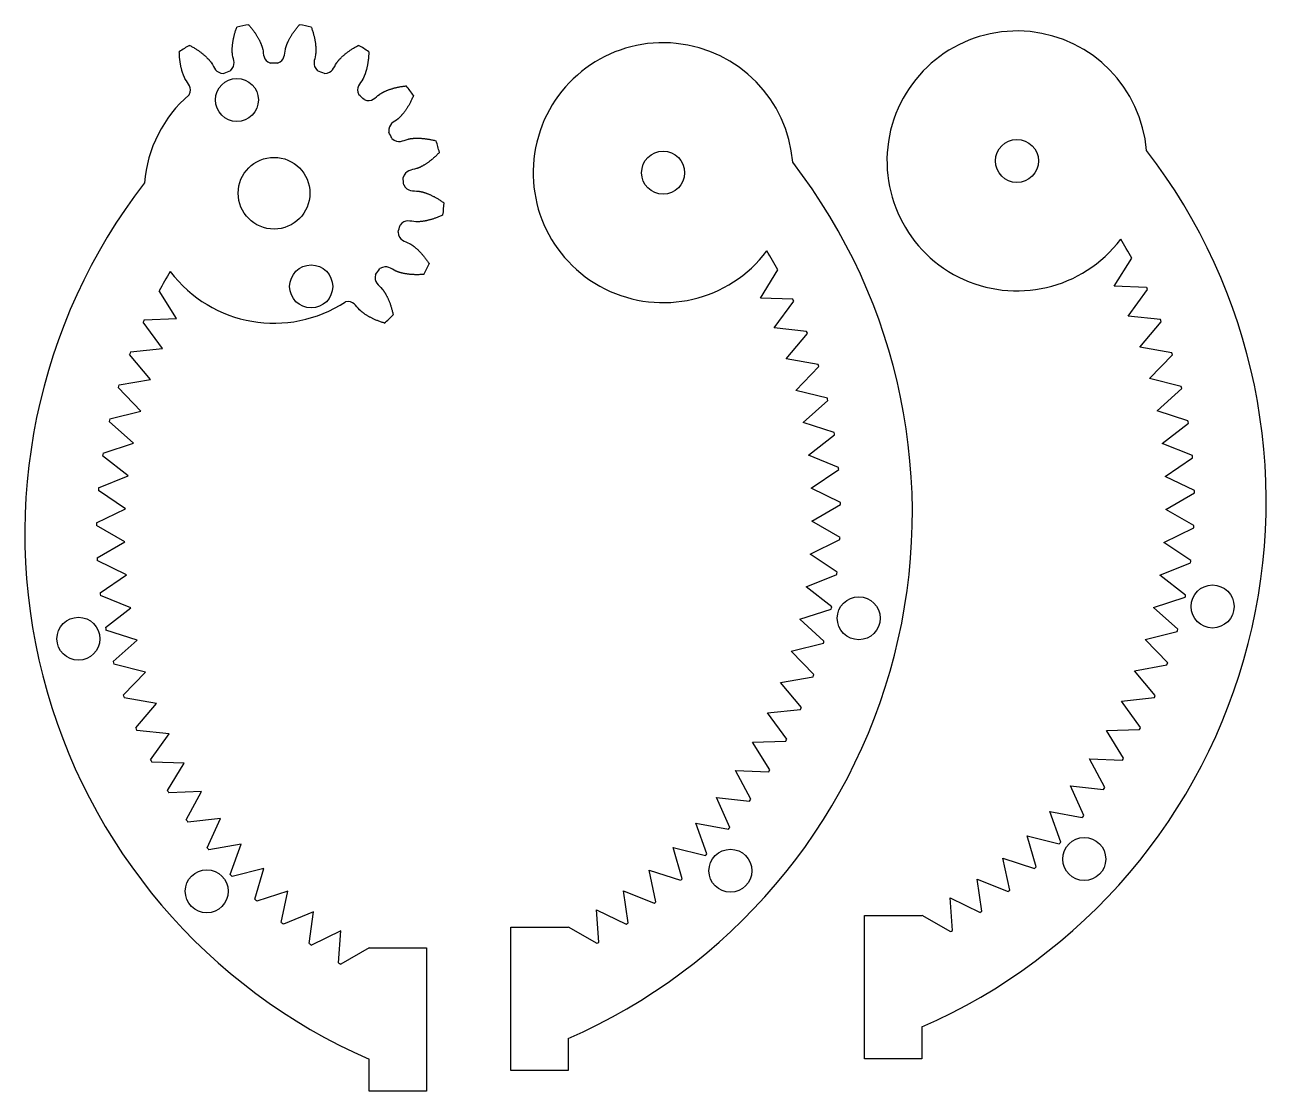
# Model space of a CAD drawing. Header units: millimetres. Extents: x -43 to 200, y -69 to 92.
# Drawn here: x -43.5 to 43.1, y 18.1 to 92.5 of the extents above; entities that cross this region are included whole.
import ezdxf

# ---------------------------------------------------------------- set-up
doc = ezdxf.new("R2010")
doc.units = ezdxf.units.MM

msp = doc.modelspace()

# ---------------------------------------------------------------- linework, layer by layer
at = {"color": 7, "linetype": 'Continuous', "lineweight": 25}
for p, q in [((32.492, 74.246), (33.716, 76.205)), ((7.824, 73.427), (9.048, 75.386)), ((-32.89, 71.993), (-34.097, 73.924)), ((34.758, 74.167), (32.492, 74.246)), ((33.466, 72.158), (34.824, 74.027)), ((10.09, 73.348), (7.824, 73.427)), ((8.798, 71.34), (10.155, 73.208)), ((-35.123, 71.915), (-32.89, 71.993)), ((35.721, 71.922), (33.466, 72.158)), ((-33.863, 69.903), (-35.202, 71.746)), ((11.053, 71.103), (8.798, 71.34)), ((34.292, 70.008), (35.776, 71.777)), ((9.623, 69.189), (11.108, 70.958)), ((-34.689, 67.751), (-36.153, 69.495)), ((-36.085, 69.67), (-33.863, 69.903)), ((36.524, 69.614), (34.292, 70.008)), ((34.965, 67.805), (36.57, 69.467)), ((11.856, 68.796), (9.623, 69.189)), ((10.297, 66.987), (11.901, 68.648)), ((-36.889, 67.363), (-34.689, 67.751)), ((37.165, 67.257), (34.965, 67.805)), ((-35.362, 65.546), (-36.944, 67.184)), ((12.497, 66.438), (10.297, 66.987)), ((35.483, 65.561), (37.2, 67.107)), ((10.815, 64.742), (12.532, 66.288)), ((-37.53, 65.005), (-35.362, 65.546)), ((37.639, 64.861), (35.483, 65.561)), ((-35.879, 63.299), (-37.572, 64.823)), ((12.971, 64.042), (10.815, 64.742)), ((35.844, 63.286), (37.664, 64.708)), ((-38.004, 62.609), (-35.879, 63.299)), ((11.176, 62.467), (12.996, 63.889)), ((37.946, 62.437), (35.844, 63.286)), ((-36.239, 61.022), (-38.034, 62.424)), ((13.278, 61.618), (11.176, 62.467)), ((11.377, 60.173), (13.291, 61.464)), ((36.045, 60.992), (37.959, 62.283)), ((-38.31, 60.185), (-36.239, 61.022)), ((38.082, 59.998), (36.045, 60.992)), ((-36.439, 58.725), (-38.327, 59.999)), ((13.414, 59.179), (11.377, 60.173)), ((36.085, 58.689), (38.085, 59.843)), ((11.417, 57.87), (13.417, 59.024)), ((-38.447, 57.746), (-36.439, 58.725)), ((38.048, 57.555), (36.085, 58.689)), ((-36.478, 56.42), (-38.45, 57.559)), ((13.38, 56.736), (11.417, 57.87)), ((35.964, 56.388), (38.04, 57.401)), ((-38.413, 55.303), (-36.478, 56.42)), ((11.296, 55.569), (13.372, 56.582)), ((37.844, 55.121), (35.964, 56.388)), ((13.176, 54.302), (11.296, 55.569)), ((-36.357, 54.118), (-38.403, 55.116)), ((35.684, 54.102), (37.825, 54.967)), ((-38.209, 52.869), (-36.357, 54.118)), ((11.016, 53.283), (13.157, 54.148)), ((37.47, 52.706), (35.684, 54.102)), ((12.802, 51.887), (11.016, 53.283)), ((-36.075, 51.83), (-38.186, 52.683)), ((35.244, 51.841), (37.441, 52.555)), ((-37.835, 50.455), (-36.075, 51.83)), ((10.576, 51.022), (12.773, 51.736)), ((36.929, 50.324), (35.244, 51.841)), ((-35.634, 49.567), (-37.799, 50.271)), ((12.261, 49.505), (10.576, 51.022)), ((-37.294, 48.072), (-35.634, 49.567)), ((9.98, 48.797), (12.221, 49.356)), ((34.648, 49.616), (36.889, 50.175)), ((36.223, 47.985), (34.648, 49.616)), ((11.555, 47.166), (9.98, 48.797)), ((-35.036, 47.341), (-37.246, 47.892)), ((33.899, 47.438), (36.173, 47.839)), ((-36.588, 45.734), (-35.036, 47.341)), ((9.231, 46.619), (11.505, 47.02)), ((35.356, 45.702), (33.899, 47.438)), ((10.688, 44.883), (9.231, 46.619)), ((-34.285, 45.161), (-36.527, 45.557)), ((-35.721, 43.45), (-34.285, 45.161)), ((32.999, 45.318), (35.296, 45.559)), ((34.331, 43.484), (32.999, 45.318)), ((8.331, 44.499), (10.628, 44.74)), ((9.663, 42.665), (8.331, 44.499)), ((-33.383, 43.039), (-35.648, 43.277)), ((31.953, 43.266), (34.261, 43.346)), ((-34.696, 41.232), (-33.383, 43.039)), ((7.285, 42.447), (9.593, 42.527)), ((8.486, 40.524), (7.285, 42.447)), ((33.154, 41.343), (31.953, 43.266)), ((-32.335, 40.986), (-34.611, 41.065)), ((-33.519, 39.091), (-32.335, 40.986)), ((31.831, 39.289), (30.767, 41.291)), ((30.767, 41.291), (33.075, 41.211)), ((7.163, 38.471), (6.099, 40.472)), ((6.099, 40.472), (8.407, 40.392)), ((-31.147, 39.01), (-33.423, 38.931)), ((-32.196, 37.038), (-31.147, 39.01)), ((30.368, 37.333), (29.446, 39.404)), ((29.446, 39.404), (31.743, 39.163)), ((5.7, 36.514), (4.778, 38.585)), ((4.778, 38.585), (7.075, 38.344)), ((28.772, 35.484), (27.996, 37.614)), ((27.996, 37.614), (30.271, 37.213)), ((-29.824, 37.122), (-32.089, 36.884)), ((-30.733, 35.081), (-29.824, 37.122)), ((4.104, 34.665), (3.328, 36.795)), ((3.328, 36.795), (5.603, 36.394)), ((27.05, 33.75), (26.425, 35.93)), ((26.425, 35.93), (28.667, 35.371)), ((-28.372, 35.331), (-30.615, 34.936)), ((-29.136, 33.232), (-28.372, 35.331)), ((2.382, 32.931), (1.757, 35.111)), ((1.757, 35.111), (3.998, 34.552)), ((25.212, 32.141), (24.741, 34.359)), ((24.741, 34.359), (26.938, 33.645)), ((-26.799, 33.646), (-29.009, 33.095)), ((-27.415, 31.498), (-26.799, 33.646)), ((0.544, 31.322), (0.073, 33.54)), ((0.073, 33.54), (2.269, 32.826)), ((23.267, 30.664), (22.951, 32.909)), ((22.951, 32.909), (25.092, 32.044)), ((-25.113, 32.074), (-27.278, 31.371)), ((-25.577, 29.889), (-25.113, 32.074)), ((-1.402, 29.845), (-1.717, 32.09)), ((-1.717, 32.09), (0.424, 31.225)), ((21.222, 29.326), (21.064, 31.588)), ((21.064, 31.588), (23.14, 30.575)), ((-23.32, 30.624), (-25.432, 29.771)), ((-23.631, 28.412), (-23.32, 30.624)), ((-3.446, 28.507), (-3.604, 30.769)), ((-3.604, 30.769), (-1.528, 29.756)), ((15.09, 20.368), (15.09, 30.368)), ((15.09, 30.368), (19.09, 30.368)), ((19.09, 30.401), (21.09, 29.246)), ((19.09, 30.368), (19.09, 30.401)), ((-9.578, 19.549), (-9.578, 29.549)), ((-9.578, 29.549), (-5.578, 29.549)), ((-5.578, 29.582), (-3.578, 28.428)), ((-5.578, 29.549), (-5.578, 29.582)), ((-21.431, 29.303), (-23.478, 28.305)), ((-21.587, 27.074), (-21.431, 29.303)), ((-19.455, 28.116), (-21.427, 26.978)), ((-19.455, 28.116), (-15.455, 28.116)), ((-15.455, 28.116), (-15.455, 18.116)), ((19.09, 22.602), (19.09, 20.368)), ((-5.578, 21.783), (-5.578, 19.549)), ((-19.455, 18.116), (-19.455, 20.351)), ((19.09, 20.368), (15.09, 20.368)), ((-5.578, 19.549), (-9.578, 19.549)), ((-15.455, 18.116), (-19.455, 18.116))]:
    msp.add_line(p, q, dxfattribs=at)
for centre, radius in [((-28.669, 87.24), 1.5), ((25.715, 82.987), 1.5), ((-26.08, 80.736), 2.5), ((1.047, 82.168), 1.5), ((-23.491, 74.232), 1.5), ((39.353, 51.916), 1.5), ((14.685, 51.097), 1.5), ((-39.718, 49.666), 1.5), ((30.406, 34.307), 1.5), ((5.738, 33.488), 1.5), ((-30.771, 32.056), 1.5)]:
    msp.add_circle(centre, radius, dxfattribs=at)
for centre, radius, start, end in [((-26.08, 80.736), 11.875, 98.56304, 102.61343), ((-26.08, 80.736), 11.875, 77.38657, 81.43696), ((25.715, 82.987), 9.062, 4.59018, 322.94613), ((-26.08, 80.736), 11.875, 119.73951, 123.78991), ((-26.08, 80.736), 11.875, 56.21009, 60.26049), ((1.047, 82.168), 9.062, 4.59018, 322.94613), ((-26.08, 80.736), 9.063, 109.58231, 112.77063), ((-26.08, 80.736), 9.063, 88.40584, 91.59416), ((-26.08, 80.736), 9.063, 67.22937, 70.41769), ((-26.08, 80.736), 9.063, 130.75878, 175.41971), ((-26.08, 80.736), 9.062, 46.05289, 49.24122), ((-26.08, 80.736), 11.875, 35.03362, 39.08402), ((-26.08, 80.736), 9.063, 24.87642, 28.06475), ((-26.08, 80.736), 11.875, 13.85715, 17.90755), ((3.09, 59.263), 40, 293.57818, 37.67776), ((-21.578, 58.444), 40, 293.57818, 37.67776), ((-3.455, 57.011), 40, 142.32253, 246.42182), ((-26.08, 80.736), 9.063, 3.69995, 6.88828), ((-26.08, 80.736), 11.875, 352.68068, 356.73108), ((-26.08, 80.736), 9.063, 342.52348, 345.71181), ((3.09, 59.263), 35, 28.95008, 31.45267), ((-21.578, 58.444), 35, 28.95008, 31.45267), ((-26.08, 80.736), 9.063, 321.34701, 324.53534), ((-26.08, 80.736), 11.875, 331.50421, 335.55461), ((-3.455, 57.011), 35, 148.54585, 151.10336), ((-26.08, 80.736), 9.062, 217.05882, 303.35887), ((3.09, 59.263), 35, 24.95008, 25.20289), ((-21.578, 58.444), 35, 24.95008, 25.20289), ((-3.455, 57.011), 35, 154.79711, 155.10336), ((-26.08, 80.736), 11.875, 310.32774, 314.37814), ((3.09, 59.263), 35, 20.95008, 21.20289), ((-21.578, 58.444), 35, 20.95008, 21.20289), ((-3.455, 57.011), 35, 158.79711, 159.10336), ((3.09, 59.263), 35, 16.95008, 17.20289), ((-21.578, 58.444), 35, 16.95008, 17.20289), ((-3.455, 57.011), 35, 162.79711, 163.10336), ((3.09, 59.263), 35, 12.95008, 13.20289), ((-21.578, 58.444), 35, 12.95008, 13.20289), ((-3.455, 57.011), 35, 166.79711, 167.10336), ((3.09, 59.263), 35, 8.95008, 9.20289), ((-21.578, 58.444), 35, 8.95008, 9.20289), ((-3.455, 57.011), 35, 170.79711, 171.10336), ((3.09, 59.263), 35, 4.95008, 5.20289), ((-21.578, 58.444), 35, 4.95008, 5.20289), ((-3.455, 57.011), 35, 174.79711, 175.10336), ((3.09, 59.263), 35, 0.95008, 1.20289), ((-21.578, 58.444), 35, 0.95008, 1.20289), ((-3.455, 57.011), 35, 178.79711, 179.10336), ((3.09, 59.263), 35, 356.95008, 357.20289), ((-21.578, 58.444), 35, 356.95008, 357.20289), ((-3.455, 57.011), 35, 182.79711, 183.10336), ((3.09, 59.263), 35, 352.95008, 353.20289), ((-21.578, 58.444), 35, 352.95008, 353.20289), ((-3.455, 57.011), 35, 186.79711, 187.10336), ((3.09, 59.263), 35, 348.95008, 349.20289), ((-21.578, 58.444), 35, 348.95008, 349.20289), ((-3.455, 57.011), 35, 190.79711, 191.10336), ((3.09, 59.263), 35, 344.95008, 345.20289), ((-21.578, 58.444), 35, 344.95008, 345.20289), ((-3.455, 57.011), 35, 194.79711, 195.10336), ((3.09, 59.263), 35, 340.95008, 341.20289), ((-21.578, 58.444), 35, 340.95008, 341.20289), ((-3.455, 57.011), 35, 198.79711, 199.10336), ((3.09, 59.263), 35, 336.95008, 337.20289), ((-21.578, 58.444), 35, 336.95008, 337.20289), ((-3.455, 57.011), 35, 202.79711, 203.10336), ((3.09, 59.263), 35, 332.95008, 333.20289), ((-21.578, 58.444), 35, 332.95008, 333.20289), ((-3.455, 57.011), 35, 206.79711, 207.10336), ((3.09, 59.263), 35, 328.95008, 329.20289), ((-21.578, 58.444), 35, 328.95008, 329.20289), ((-3.455, 57.011), 35, 210.79711, 211.10336), ((3.09, 59.263), 35, 324.95008, 325.20289), ((-21.578, 58.444), 35, 324.95008, 325.20289), ((3.09, 59.263), 35, 320.95008, 321.20289), ((-3.455, 57.011), 35, 214.79711, 215.10336), ((-21.578, 58.444), 35, 320.95008, 321.20289), ((3.09, 59.263), 35, 316.95008, 317.20289), ((-3.455, 57.011), 35, 218.79711, 219.10336), ((-21.578, 58.444), 35, 316.95008, 317.20289), ((-3.455, 57.011), 35, 222.79711, 223.10336), ((-21.578, 58.444), 35, 312.95008, 313.20289), ((3.09, 59.263), 35, 312.95008, 313.20289), ((3.09, 59.263), 35, 308.95008, 309.20289), ((-3.455, 57.011), 35, 226.79711, 227.10336), ((-21.578, 58.444), 35, 308.95008, 309.20289), ((3.09, 59.263), 35, 304.95008, 305.20289), ((-3.455, 57.011), 35, 230.79711, 231.10336), ((-21.578, 58.444), 35, 304.95008, 305.20289), ((3.09, 59.263), 35, 300.95008, 301.20289), ((-3.455, 57.011), 35, 234.79711, 235.10336), ((-21.578, 58.444), 35, 300.95008, 301.20289), ((-3.455, 57.011), 35, 238.79711, 239.10336)]:
    msp.add_arc(centre, radius, start, end, dxfattribs=at)
for points, knots in [([(-29.117, 89.274), (-28.7, 89.674), (-28.921, 90.031), (-28.977, 90.425), (-28.981, 90.458), (-28.985, 90.496), (-28.989, 90.538), (-28.992, 90.584), (-28.994, 90.634), (-28.995, 90.687), (-28.995, 90.745), (-28.994, 90.807), (-28.991, 90.873), (-28.987, 90.943), (-28.981, 91.017), (-28.974, 91.094), (-28.964, 91.175), (-28.952, 91.26), (-28.938, 91.349), (-28.921, 91.442), (-28.902, 91.537), (-28.88, 91.637), (-28.855, 91.74), (-28.827, 91.846), (-28.796, 91.955), (-28.761, 92.068), (-28.723, 92.184), (-28.693, 92.269), (-28.676, 92.317), (-28.673, 92.324)], [0, 0, 0, 0, 0.1938829, 0.199024, 0.2048505, 0.2113625, 0.21856, 0.2264429, 0.2350113, 0.2442652, 0.2542046, 0.2648295, 0.2761398, 0.2881356, 0.3008168, 0.3141836, 0.3282358, 0.3429735, 0.3583966, 0.3745052, 0.3912993, 0.4087789, 0.426944, 0.4457945, 0.4653305, 0.485552, 0.5064589, 0.5280514, 0.5323469, 0.5323469, 0.5323469, 0.5323469]), ([(-27.848, 92.479), (-27.842, 92.472), (-27.809, 92.435), (-27.75, 92.366), (-27.673, 92.271), (-27.6, 92.179), (-27.531, 92.088), (-27.467, 91.999), (-27.406, 91.912), (-27.35, 91.828), (-27.297, 91.745), (-27.248, 91.665), (-27.203, 91.587), (-27.161, 91.512), (-27.123, 91.44), (-27.088, 91.371), (-27.056, 91.304), (-27.027, 91.24), (-27, 91.18), (-26.977, 91.123), (-26.956, 91.069), (-26.938, 91.018), (-26.922, 90.971), (-26.908, 90.927), (-26.896, 90.887), (-26.886, 90.85), (-26.878, 90.817), (-26.787, 90.43), (-26.864, 90.017), (-26.332, 89.795)], [0.4676531, 0.4676531, 0.4676531, 0.4676531, 0.4719486, 0.4935411, 0.514448, 0.5346695, 0.5542055, 0.573056, 0.5912211, 0.6087007, 0.6254948, 0.6416034, 0.6570265, 0.6717642, 0.6858164, 0.6991832, 0.7118644, 0.7238602, 0.7351705, 0.7457954, 0.7557348, 0.7649887, 0.7735571, 0.78144, 0.7886375, 0.7951495, 0.800976, 0.8061171, 1, 1, 1, 1]), ([(-25.828, 89.795), (-25.295, 90.017), (-25.372, 90.43), (-25.282, 90.817), (-25.273, 90.85), (-25.263, 90.887), (-25.251, 90.927), (-25.238, 90.971), (-25.221, 91.018), (-25.203, 91.069), (-25.182, 91.123), (-25.159, 91.18), (-25.133, 91.24), (-25.104, 91.304), (-25.072, 91.371), (-25.037, 91.44), (-24.998, 91.512), (-24.956, 91.587), (-24.911, 91.665), (-24.862, 91.745), (-24.81, 91.828), (-24.753, 91.912), (-24.693, 91.999), (-24.628, 92.088), (-24.56, 92.179), (-24.487, 92.271), (-24.409, 92.366), (-24.35, 92.435), (-24.317, 92.472), (-24.311, 92.479)], [0, 0, 0, 0, 0.1938829, 0.199024, 0.2048505, 0.2113625, 0.21856, 0.2264429, 0.2350113, 0.2442652, 0.2542046, 0.2648295, 0.2761398, 0.2881356, 0.3008168, 0.3141836, 0.3282358, 0.3429735, 0.3583966, 0.3745052, 0.3912993, 0.4087789, 0.426944, 0.4457945, 0.4653305, 0.485552, 0.5064589, 0.5280514, 0.5323469, 0.5323469, 0.5323469, 0.5323469]), ([(-23.486, 92.324), (-23.484, 92.317), (-23.466, 92.269), (-23.436, 92.184), (-23.398, 92.068), (-23.363, 91.955), (-23.332, 91.846), (-23.304, 91.74), (-23.279, 91.637), (-23.257, 91.537), (-23.238, 91.442), (-23.221, 91.349), (-23.207, 91.26), (-23.195, 91.175), (-23.186, 91.094), (-23.178, 91.017), (-23.172, 90.943), (-23.168, 90.873), (-23.166, 90.807), (-23.164, 90.745), (-23.165, 90.687), (-23.166, 90.634), (-23.168, 90.584), (-23.171, 90.538), (-23.174, 90.496), (-23.178, 90.458), (-23.182, 90.425), (-23.238, 90.031), (-23.459, 89.674), (-23.042, 89.274)], [0.4676531, 0.4676531, 0.4676531, 0.4676531, 0.4719486, 0.4935411, 0.514448, 0.5346695, 0.5542055, 0.573056, 0.5912211, 0.6087007, 0.6254948, 0.6416034, 0.6570265, 0.6717642, 0.6858164, 0.6991832, 0.7118644, 0.7238602, 0.7351705, 0.7457954, 0.7557348, 0.7649887, 0.7735571, 0.78144, 0.7886375, 0.7951495, 0.800976, 0.8061171, 1, 1, 1, 1]), ([(-31.97, 91.047), (-31.963, 91.043), (-31.918, 91.02), (-31.838, 90.977), (-31.732, 90.917), (-31.631, 90.857), (-31.534, 90.797), (-31.442, 90.738), (-31.354, 90.679), (-31.271, 90.62), (-31.192, 90.562), (-31.117, 90.505), (-31.047, 90.449), (-30.981, 90.394), (-30.919, 90.34), (-30.861, 90.288), (-30.807, 90.238), (-30.757, 90.189), (-30.711, 90.142), (-30.668, 90.097), (-30.63, 90.054), (-30.594, 90.014), (-30.562, 89.975), (-30.533, 89.939), (-30.508, 89.906), (-30.485, 89.876), (-30.465, 89.848), (-30.241, 89.519), (-30.164, 89.107), (-29.587, 89.092)], [0.4676531, 0.4676531, 0.4676531, 0.4676531, 0.4719486, 0.4935411, 0.514448, 0.5346695, 0.5542055, 0.573056, 0.5912211, 0.6087007, 0.6254948, 0.6416034, 0.6570265, 0.6717642, 0.6858164, 0.6991832, 0.7118644, 0.7238602, 0.7351705, 0.7457954, 0.7557348, 0.7649887, 0.7735571, 0.78144, 0.7886375, 0.7951495, 0.800976, 0.8061171, 1, 1, 1, 1]), ([(-22.572, 89.092), (-21.995, 89.107), (-21.918, 89.519), (-21.694, 89.848), (-21.674, 89.876), (-21.652, 89.906), (-21.626, 89.939), (-21.597, 89.975), (-21.565, 90.014), (-21.53, 90.054), (-21.491, 90.097), (-21.448, 90.142), (-21.402, 90.189), (-21.352, 90.238), (-21.298, 90.288), (-21.24, 90.34), (-21.178, 90.394), (-21.112, 90.449), (-21.042, 90.505), (-20.968, 90.562), (-20.889, 90.62), (-20.805, 90.679), (-20.718, 90.738), (-20.625, 90.797), (-20.529, 90.857), (-20.427, 90.917), (-20.321, 90.977), (-20.241, 91.02), (-20.196, 91.043), (-20.189, 91.047)], [0, 0, 0, 0, 0.1938829, 0.199024, 0.2048505, 0.2113625, 0.21856, 0.2264429, 0.2350113, 0.2442652, 0.2542046, 0.2648295, 0.2761398, 0.2881356, 0.3008168, 0.3141836, 0.3282358, 0.3429735, 0.3583966, 0.3745052, 0.3912993, 0.4087789, 0.426944, 0.4457945, 0.4653305, 0.485552, 0.5064589, 0.5280514, 0.5323469, 0.5323469, 0.5323469, 0.5323469]), ([(-31.996, 87.601), (-31.752, 88.124), (-32.087, 88.376), (-32.282, 88.724), (-32.298, 88.754), (-32.315, 88.787), (-32.333, 88.825), (-32.352, 88.867), (-32.372, 88.913), (-32.393, 88.962), (-32.414, 89.016), (-32.435, 89.075), (-32.457, 89.137), (-32.478, 89.203), (-32.499, 89.274), (-32.52, 89.349), (-32.54, 89.428), (-32.56, 89.512), (-32.579, 89.6), (-32.597, 89.692), (-32.613, 89.788), (-32.629, 89.889), (-32.643, 89.994), (-32.655, 90.103), (-32.665, 90.217), (-32.674, 90.334), (-32.68, 90.456), (-32.683, 90.547), (-32.684, 90.597), (-32.684, 90.605)], [0, 0, 0, 0, 0.1938829, 0.199024, 0.2048505, 0.2113625, 0.21856, 0.2264429, 0.2350113, 0.2442652, 0.2542046, 0.2648295, 0.2761398, 0.2881356, 0.3008168, 0.3141836, 0.3282358, 0.3429735, 0.3583966, 0.3745052, 0.3912993, 0.4087789, 0.426944, 0.4457945, 0.4653305, 0.485552, 0.5064589, 0.5280514, 0.5323469, 0.5323469, 0.5323469, 0.5323469]), ([(-19.475, 90.605), (-19.476, 90.597), (-19.477, 90.547), (-19.479, 90.456), (-19.486, 90.334), (-19.494, 90.217), (-19.504, 90.103), (-19.517, 89.994), (-19.53, 89.889), (-19.546, 89.788), (-19.563, 89.692), (-19.58, 89.6), (-19.599, 89.512), (-19.619, 89.428), (-19.639, 89.349), (-19.66, 89.274), (-19.681, 89.203), (-19.703, 89.137), (-19.724, 89.075), (-19.746, 89.016), (-19.767, 88.962), (-19.787, 88.913), (-19.807, 88.867), (-19.826, 88.825), (-19.845, 88.787), (-19.862, 88.754), (-19.878, 88.724), (-20.072, 88.376), (-20.407, 88.124), (-20.163, 87.601)], [0.4676531, 0.4676531, 0.4676531, 0.4676531, 0.4719486, 0.4935411, 0.514448, 0.5346695, 0.5542055, 0.573056, 0.5912211, 0.6087007, 0.6254948, 0.6416034, 0.6570265, 0.6717642, 0.6858164, 0.6991832, 0.7118644, 0.7238602, 0.7351705, 0.7457954, 0.7557348, 0.7649887, 0.7735571, 0.78144, 0.7886375, 0.7951495, 0.800976, 0.8061171, 1, 1, 1, 1]), ([(-19.79, 87.261), (-19.247, 87.066), (-19.026, 87.423), (-18.698, 87.649), (-18.67, 87.667), (-18.638, 87.688), (-18.602, 87.709), (-18.562, 87.732), (-18.519, 87.756), (-18.471, 87.781), (-18.419, 87.807), (-18.363, 87.834), (-18.303, 87.861), (-18.239, 87.888), (-18.17, 87.916), (-18.098, 87.944), (-18.02, 87.971), (-17.939, 87.999), (-17.853, 88.025), (-17.763, 88.052), (-17.669, 88.077), (-17.57, 88.102), (-17.467, 88.125), (-17.359, 88.148), (-17.247, 88.168), (-17.131, 88.188), (-17.01, 88.205), (-16.92, 88.216), (-16.87, 88.222), (-16.862, 88.223)], [0, 0, 0, 0, 0.1938829, 0.199024, 0.2048505, 0.2113625, 0.21856, 0.2264429, 0.2350113, 0.2442652, 0.2542046, 0.2648295, 0.2761398, 0.2881356, 0.3008168, 0.3141836, 0.3282358, 0.3429735, 0.3583966, 0.3745052, 0.3912993, 0.4087789, 0.426944, 0.4457945, 0.4653305, 0.485552, 0.5064589, 0.5280514, 0.5323469, 0.5323469, 0.5323469, 0.5323469]), ([(-16.356, 87.553), (-16.359, 87.545), (-16.378, 87.499), (-16.414, 87.415), (-16.464, 87.304), (-16.514, 87.197), (-16.565, 87.095), (-16.615, 86.998), (-16.666, 86.905), (-16.717, 86.817), (-16.767, 86.733), (-16.817, 86.654), (-16.867, 86.578), (-16.915, 86.508), (-16.963, 86.441), (-17.009, 86.379), (-17.055, 86.32), (-17.099, 86.266), (-17.141, 86.216), (-17.182, 86.169), (-17.221, 86.126), (-17.258, 86.087), (-17.293, 86.052), (-17.326, 86.02), (-17.357, 85.991), (-17.385, 85.966), (-17.411, 85.944), (-17.718, 85.69), (-18.121, 85.576), (-18.083, 85)], [0.4676531, 0.4676531, 0.4676531, 0.4676531, 0.4719486, 0.4935411, 0.514448, 0.5346695, 0.5542055, 0.573056, 0.5912211, 0.6087007, 0.6254948, 0.6416034, 0.6570265, 0.6717642, 0.6858164, 0.6991832, 0.7118644, 0.7238602, 0.7351705, 0.7457954, 0.7557348, 0.7649887, 0.7735571, 0.78144, 0.7886375, 0.7951495, 0.800976, 0.8061171, 1, 1, 1, 1]), ([(-17.858, 84.548), (-17.422, 84.17), (-17.087, 84.423), (-16.7, 84.515), (-16.667, 84.523), (-16.629, 84.53), (-16.588, 84.537), (-16.543, 84.544), (-16.493, 84.551), (-16.44, 84.557), (-16.382, 84.562), (-16.32, 84.567), (-16.254, 84.571), (-16.185, 84.573), (-16.111, 84.574), (-16.033, 84.574), (-15.951, 84.571), (-15.865, 84.567), (-15.776, 84.562), (-15.682, 84.554), (-15.585, 84.543), (-15.484, 84.53), (-15.379, 84.515), (-15.271, 84.497), (-15.159, 84.476), (-15.043, 84.452), (-14.925, 84.425), (-14.837, 84.402), (-14.788, 84.39), (-14.78, 84.387)], [0, 0, 0, 0, 0.1938829, 0.199024, 0.2048505, 0.2113625, 0.21856, 0.2264429, 0.2350113, 0.2442652, 0.2542046, 0.2648295, 0.2761398, 0.2881356, 0.3008168, 0.3141836, 0.3282358, 0.3429735, 0.3583966, 0.3745052, 0.3912993, 0.4087789, 0.426944, 0.4457945, 0.4653305, 0.485552, 0.5064589, 0.5280514, 0.5323469, 0.5323469, 0.5323469, 0.5323469]), ([(-14.55, 83.58), (-14.556, 83.574), (-14.591, 83.538), (-14.654, 83.472), (-14.74, 83.387), (-14.826, 83.306), (-14.91, 83.229), (-14.992, 83.156), (-15.073, 83.088), (-15.153, 83.024), (-15.23, 82.964), (-15.305, 82.908), (-15.378, 82.856), (-15.449, 82.807), (-15.518, 82.762), (-15.584, 82.721), (-15.647, 82.683), (-15.708, 82.648), (-15.765, 82.617), (-15.82, 82.588), (-15.872, 82.562), (-15.921, 82.539), (-15.967, 82.519), (-16.009, 82.501), (-16.048, 82.485), (-16.083, 82.472), (-16.115, 82.461), (-16.493, 82.335), (-16.911, 82.374), (-17.083, 81.823)], [0.4676531, 0.4676531, 0.4676531, 0.4676531, 0.4719486, 0.4935411, 0.514448, 0.5346695, 0.5542055, 0.573056, 0.5912211, 0.6087007, 0.6254948, 0.6416034, 0.6570265, 0.6717642, 0.6858164, 0.6991832, 0.7118644, 0.7238602, 0.7351705, 0.7457954, 0.7557348, 0.7649887, 0.7735571, 0.78144, 0.7886375, 0.7951495, 0.800976, 0.8061171, 1, 1, 1, 1]), ([(-17.036, 81.321), (-16.766, 80.811), (-16.362, 80.926), (-15.968, 80.872), (-15.934, 80.867), (-15.897, 80.86), (-15.856, 80.852), (-15.811, 80.842), (-15.763, 80.83), (-15.71, 80.817), (-15.655, 80.801), (-15.595, 80.783), (-15.533, 80.762), (-15.467, 80.739), (-15.398, 80.714), (-15.325, 80.685), (-15.25, 80.654), (-15.171, 80.619), (-15.089, 80.581), (-15.005, 80.54), (-14.918, 80.495), (-14.829, 80.446), (-14.737, 80.394), (-14.642, 80.338), (-14.545, 80.278), (-14.446, 80.214), (-14.346, 80.146), (-14.271, 80.093), (-14.231, 80.064), (-14.224, 80.059)], [0, 0, 0, 0, 0.1938829, 0.199024, 0.2048505, 0.2113625, 0.21856, 0.2264429, 0.2350113, 0.2442652, 0.2542046, 0.2648295, 0.2761398, 0.2881356, 0.3008168, 0.3141836, 0.3282358, 0.3429735, 0.3583966, 0.3745052, 0.3912993, 0.4087789, 0.426944, 0.4457945, 0.4653305, 0.485552, 0.5064589, 0.5280514, 0.5323469, 0.5323469, 0.5323469, 0.5323469]), ([(-14.301, 79.223), (-14.309, 79.22), (-14.354, 79.198), (-14.437, 79.16), (-14.549, 79.112), (-14.658, 79.067), (-14.764, 79.025), (-14.867, 78.988), (-14.967, 78.953), (-15.064, 78.922), (-15.158, 78.894), (-15.248, 78.869), (-15.335, 78.847), (-15.419, 78.827), (-15.499, 78.81), (-15.575, 78.795), (-15.648, 78.783), (-15.717, 78.772), (-15.783, 78.764), (-15.844, 78.757), (-15.902, 78.752), (-15.956, 78.748), (-16.005, 78.745), (-16.051, 78.744), (-16.093, 78.743), (-16.131, 78.744), (-16.165, 78.745), (-16.562, 78.764), (-16.938, 78.951), (-17.297, 78.499)], [0.4676531, 0.4676531, 0.4676531, 0.4676531, 0.4719486, 0.4935411, 0.514448, 0.5346695, 0.5542055, 0.573056, 0.5912211, 0.6087007, 0.6254948, 0.6416034, 0.6570265, 0.6717642, 0.6858164, 0.6991832, 0.7118644, 0.7238602, 0.7351705, 0.7457954, 0.7557348, 0.7649887, 0.7735571, 0.78144, 0.7886375, 0.7951495, 0.800976, 0.8061171, 1, 1, 1, 1]), ([(-17.435, 78.014), (-17.368, 77.441), (-16.95, 77.403), (-16.602, 77.21), (-16.572, 77.193), (-16.54, 77.173), (-16.505, 77.151), (-16.466, 77.125), (-16.425, 77.097), (-16.382, 77.065), (-16.335, 77.031), (-16.287, 76.992), (-16.236, 76.951), (-16.182, 76.905), (-16.127, 76.856), (-16.07, 76.804), (-16.011, 76.747), (-15.95, 76.686), (-15.888, 76.621), (-15.824, 76.552), (-15.759, 76.479), (-15.693, 76.402), (-15.626, 76.32), (-15.558, 76.233), (-15.49, 76.143), (-15.421, 76.047), (-15.351, 75.947), (-15.301, 75.871), (-15.274, 75.829), (-15.269, 75.822)], [0, 0, 0, 0, 0.1938829, 0.199024, 0.2048505, 0.2113625, 0.21856, 0.2264429, 0.2350113, 0.2442652, 0.2542046, 0.2648295, 0.2761398, 0.2881356, 0.3008168, 0.3141836, 0.3282358, 0.3429735, 0.3583966, 0.3745052, 0.3912993, 0.4087789, 0.426944, 0.4457945, 0.4653305, 0.485552, 0.5064589, 0.5280514, 0.5323469, 0.5323469, 0.5323469, 0.5323469]), ([(-15.643, 75.071), (-15.652, 75.07), (-15.702, 75.066), (-15.792, 75.061), (-15.914, 75.056), (-16.032, 75.053), (-16.146, 75.053), (-16.256, 75.055), (-16.361, 75.059), (-16.463, 75.065), (-16.561, 75.073), (-16.654, 75.082), (-16.743, 75.093), (-16.828, 75.105), (-16.909, 75.118), (-16.986, 75.132), (-17.058, 75.146), (-17.126, 75.162), (-17.19, 75.177), (-17.25, 75.193), (-17.306, 75.209), (-17.357, 75.225), (-17.405, 75.24), (-17.448, 75.256), (-17.487, 75.27), (-17.523, 75.284), (-17.554, 75.298), (-17.918, 75.459), (-18.2, 75.769), (-18.698, 75.478)], [0.4676531, 0.4676531, 0.4676531, 0.4676531, 0.4719486, 0.4935411, 0.514448, 0.5346695, 0.5542055, 0.573056, 0.5912211, 0.6087007, 0.6254948, 0.6416034, 0.6570265, 0.6717642, 0.6858164, 0.6991832, 0.7118644, 0.7238602, 0.7351705, 0.7457954, 0.7557348, 0.7649887, 0.7735571, 0.78144, 0.7886375, 0.7951495, 0.800976, 0.8061171, 1, 1, 1, 1]), ([(-19.002, 75.076), (-19.146, 74.517), (-18.771, 74.33), (-18.516, 74.024), (-18.494, 73.998), (-18.471, 73.968), (-18.446, 73.934), (-18.42, 73.896), (-18.392, 73.855), (-18.362, 73.81), (-18.332, 73.761), (-18.3, 73.707), (-18.268, 73.65), (-18.234, 73.589), (-18.201, 73.523), (-18.166, 73.453), (-18.132, 73.379), (-18.097, 73.3), (-18.062, 73.217), (-18.028, 73.13), (-17.994, 73.038), (-17.96, 72.942), (-17.927, 72.842), (-17.895, 72.737), (-17.864, 72.627), (-17.834, 72.513), (-17.806, 72.395), (-17.786, 72.306), (-17.776, 72.257), (-17.774, 72.249)], [0, 0, 0, 0, 0.1938829, 0.199024, 0.2048505, 0.2113625, 0.21856, 0.2264429, 0.2350113, 0.2442652, 0.2542046, 0.2648295, 0.2761398, 0.2881356, 0.3008168, 0.3141836, 0.3282358, 0.3429735, 0.3583966, 0.3745052, 0.3912993, 0.4087789, 0.426944, 0.4457945, 0.4653305, 0.485552, 0.5064589, 0.5280514, 0.5323469, 0.5323469, 0.5323469, 0.5323469]), ([(-18.395, 71.683), (-18.403, 71.686), (-18.451, 71.7), (-18.537, 71.728), (-18.653, 71.767), (-18.763, 71.807), (-18.869, 71.848), (-18.971, 71.89), (-19.068, 71.932), (-19.161, 71.974), (-19.249, 72.017), (-19.333, 72.059), (-19.412, 72.101), (-19.487, 72.143), (-19.558, 72.185), (-19.624, 72.225), (-19.687, 72.265), (-19.745, 72.304), (-19.799, 72.341), (-19.849, 72.378), (-19.895, 72.413), (-19.937, 72.446), (-19.976, 72.478), (-20.011, 72.508), (-20.042, 72.536), (-20.07, 72.561), (-20.094, 72.585), (-20.375, 72.867), (-20.527, 73.258), (-21.096, 73.167)], [0.4676531, 0.4676531, 0.4676531, 0.4676531, 0.4719486, 0.4935411, 0.514448, 0.5346695, 0.5542055, 0.573056, 0.5912211, 0.6087007, 0.6254948, 0.6416034, 0.6570265, 0.6717642, 0.6858164, 0.6991832, 0.7118644, 0.7238602, 0.7351705, 0.7457954, 0.7557348, 0.7649887, 0.7735571, 0.78144, 0.7886375, 0.7951495, 0.800976, 0.8061171, 1, 1, 1, 1])]:
    msp.add_open_spline(points, degree=3, knots=knots, dxfattribs=at)

doc.saveas('drawing.dxf')
